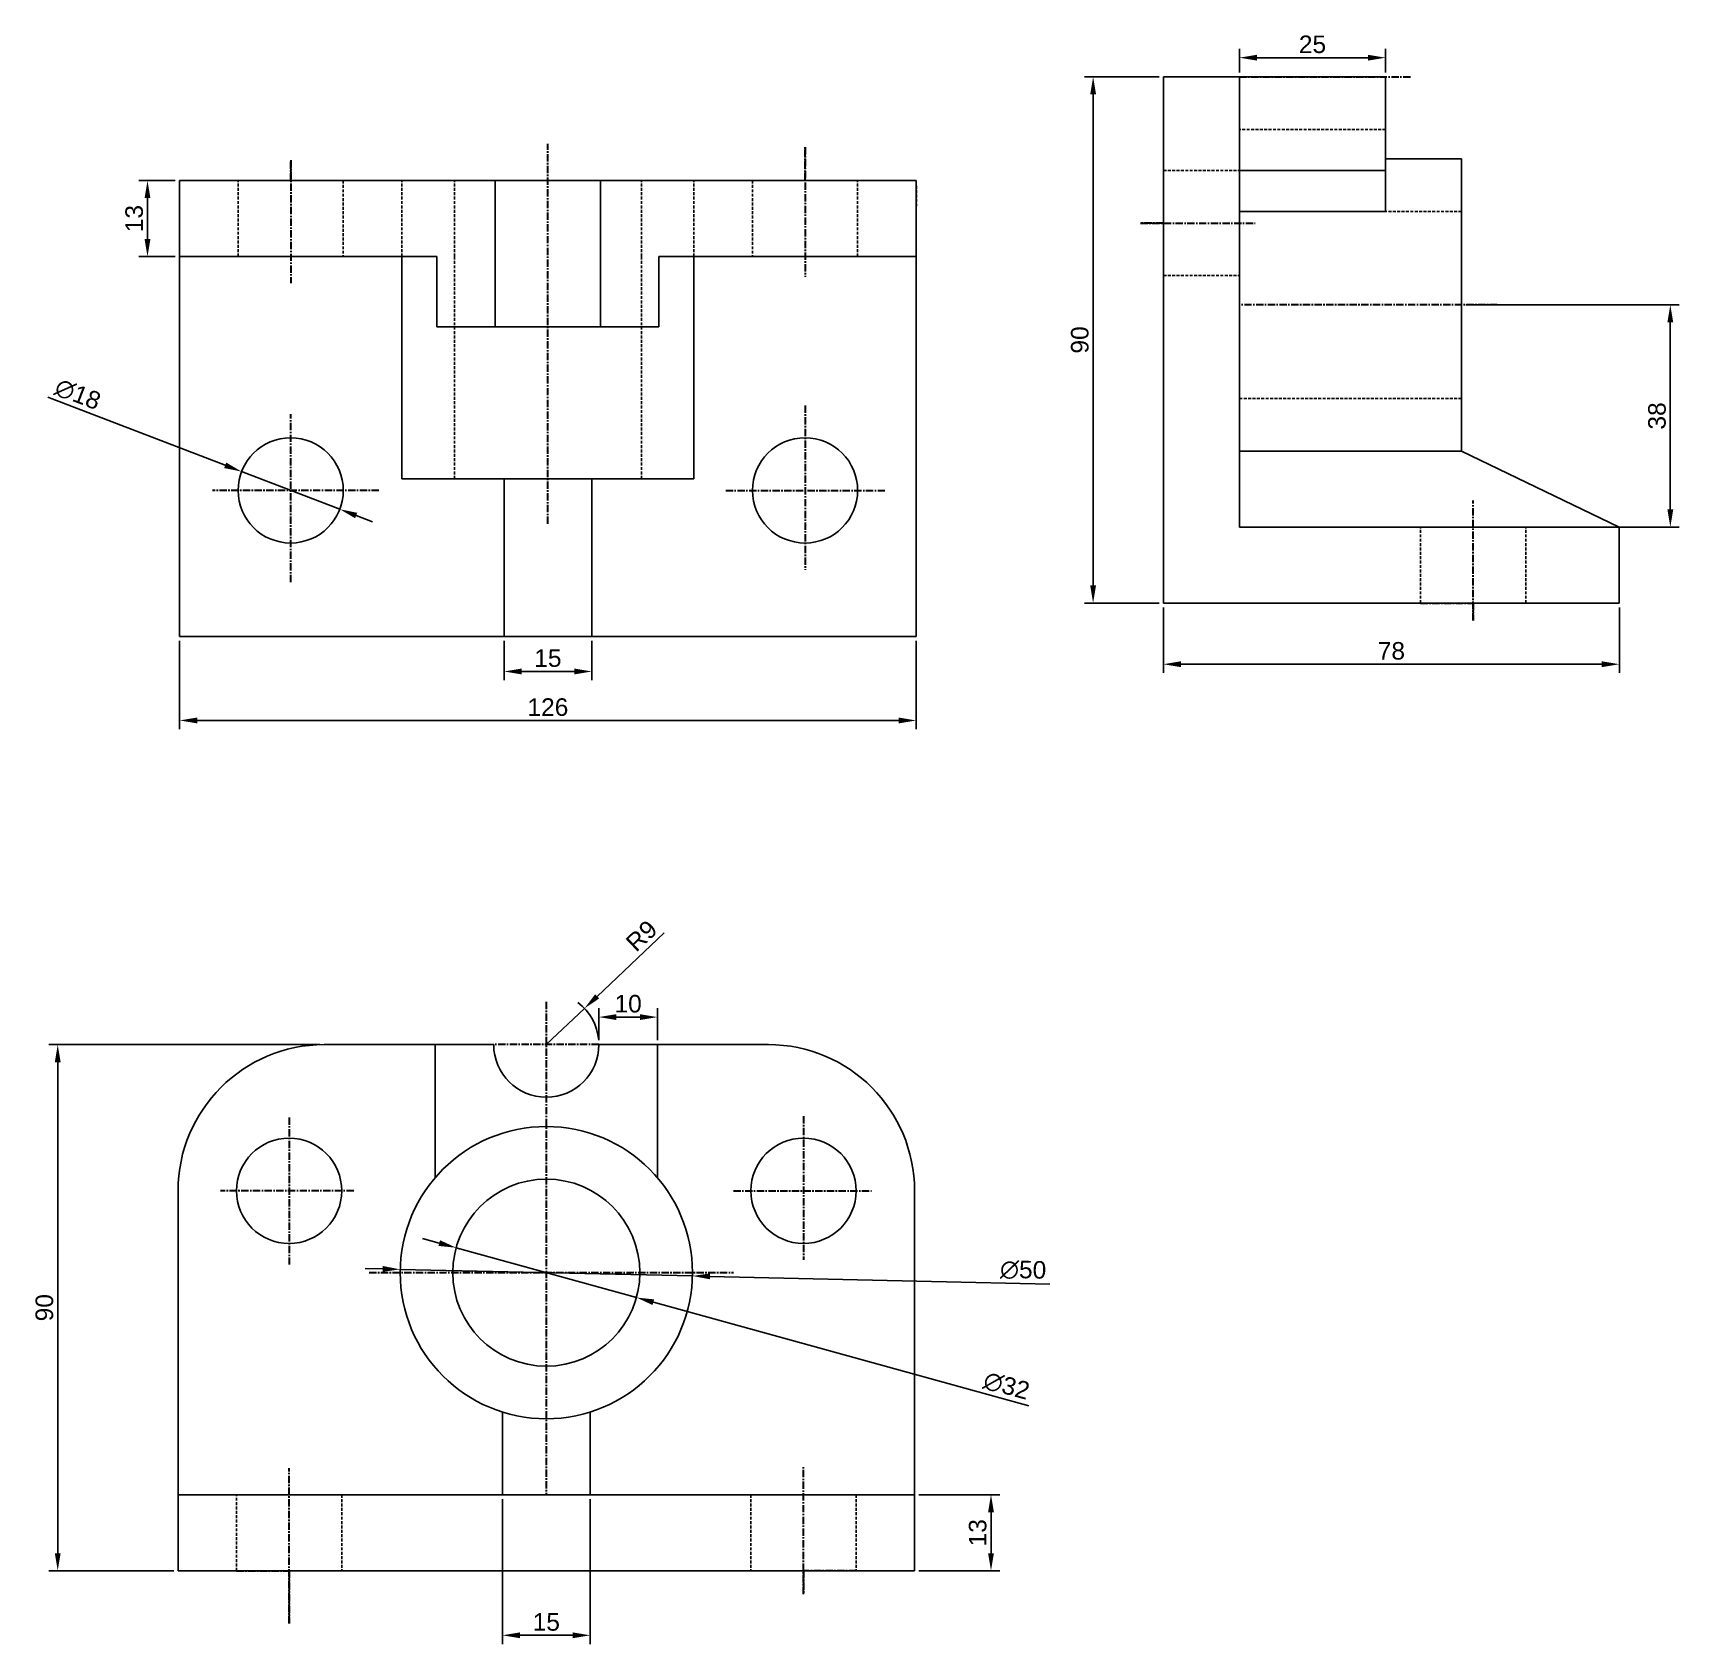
# Model space of a CAD drawing. Header units: millimetres. Extents: x 413216 to 413498, y 312575 to 312851.
import ezdxf

# ---------------------------------------------------------------- set-up
doc = ezdxf.new("R2010")
doc.units = ezdxf.units.MM
doc.linetypes.add('CENTER', pattern=[2, 1.25, -0.25, 0.25, -0.25])
doc.linetypes.add('DASHED', pattern=[0.75, 0.5, -0.25])
doc.layers.add('Centre line', color=2, linetype='CENTER', lineweight=30)
doc.layers.add('dim', color=3, linetype='Continuous')
doc.layers.add('Hidden lines', color=4, linetype='DASHED')
doc.styles.get("Standard").update_dxf_attribs({"font": 'Arial Unicode MS.ttf'})
doc.dimstyles.new('Decimal-3', dxfattribs={"dimscale": 1.2, "dimtxt": 2.5, "dimasz": 2.5, "dimexe": 1.25, "dimexo": 0.625, "dimtad": 1, "dimtxsty": 'Standard', "dimcen": 2.5, "dimadec": 0, "dimazin": 0, "dimtfac": 1, "dimtmove": 0, "dimatfit": 3, "dimfxl": 1, "dimarcsym": 0})

# ---------------------------------------------------------------- blocks, each defined once
blk = doc.blocks.new('*D6')
at = {"layer": 'Defpoints', "color": 0, "transparency": 16777216}
for p in [(413241.16, 312747.72), (413367.16, 312747.72), (413367.16, 312733.37)]:
    blk.add_point(p, dxfattribs=at)
at = {"layer": 'dim', "color": 0, "lineweight": -2, "transparency": 16777216}
for p, q in [((413241.16, 312746.97), (413241.16, 312731.87)), ((413367.16, 312746.97), (413367.16, 312731.87)), ((413244.16, 312733.37), (413364.16, 312733.37))]:
    blk.add_line(p, q, dxfattribs=at)
at = {"layer": 'dim', "color": 0, "transparency": 16777216}
for points in [[(413244.16, 312733.87), (413244.16, 312732.87), (413241.16, 312733.37)], [(413364.16, 312733.87), (413364.16, 312732.87), (413367.16, 312733.37)]]:
    blk.add_solid(points, dxfattribs=at)
at = {"layer": 'dim', "color": 0, "transparency": 16777216, "insert": (413304.16, 312735.64), "char_height": 3, "attachment_point": 5}
blk.add_mtext('126', dxfattribs=at)
blk = doc.blocks.new('*D7')
at = {"layer": 'Defpoints', "color": 0, "transparency": 16777216}
for p in [(413409.47, 312843.46), (413397.44, 312753.46), (413409.47, 312753.46)]:
    blk.add_point(p, dxfattribs=at)
at = {"layer": 'dim', "color": 0, "lineweight": -2, "transparency": 16777216}
for p, q in [((413408.72, 312843.46), (413395.94, 312843.46)), ((413397.44, 312840.46), (413397.44, 312756.46)), ((413408.72, 312753.46), (413395.94, 312753.46))]:
    blk.add_line(p, q, dxfattribs=at)
at = {"layer": 'dim', "color": 0, "transparency": 16777216}
for points in [[(413396.94, 312840.46), (413397.94, 312840.46), (413397.44, 312843.46)], [(413396.94, 312756.46), (413397.94, 312756.46), (413397.44, 312753.46)]]:
    blk.add_solid(points, dxfattribs=at)
at = {"layer": 'dim', "color": 0, "transparency": 16777216, "insert": (413395.17, 312798.46), "char_height": 3, "attachment_point": 5, "rotation": 90}
blk.add_mtext('90', dxfattribs=at)
blk = doc.blocks.new('*D8')
at = {"layer": 'Defpoints', "color": 0, "transparency": 16777216}
for p in [(413251.75, 312775.94), (413268.56, 312769.5)]:
    blk.add_point(p, dxfattribs=at)
at = {"layer": 'dim', "color": 0, "lineweight": -2, "transparency": 16777216}
for p, q in [((413218.62, 312788.65), (413248.95, 312777.02)), ((413268.56, 312769.5), (413251.75, 312775.94)), ((413271.36, 312768.42), (413274.16, 312767.35))]:
    blk.add_line(p, q, dxfattribs=at)
at = {"layer": 'dim', "color": 0, "transparency": 16777216}
for points in [[(413249.13, 312777.49), (413248.77, 312776.55), (413251.75, 312775.94)], [(413271.54, 312768.89), (413271.18, 312767.96), (413268.56, 312769.5)]]:
    blk.add_solid(points, dxfattribs=at)
at = {"layer": 'dim', "color": 0, "transparency": 16777216, "insert": (413223.73, 312789.15), "char_height": 3, "attachment_point": 5, "rotation": 339.0118}
blk.add_mtext('∅18', dxfattribs=at)
blk = doc.blocks.new('*D9')
at = {"layer": 'Defpoints', "color": 0, "transparency": 16777216}
for p in [(413296.66, 312747.72), (413311.66, 312747.72), (413311.66, 312741.75)]:
    blk.add_point(p, dxfattribs=at)
at = {"layer": 'dim', "color": 0, "lineweight": -2, "transparency": 16777216}
for p, q in [((413296.66, 312746.97), (413296.66, 312740.25)), ((413311.66, 312746.97), (413311.66, 312740.25)), ((413299.66, 312741.75), (413308.66, 312741.75))]:
    blk.add_line(p, q, dxfattribs=at)
at = {"layer": 'dim', "color": 0, "transparency": 16777216}
for points in [[(413299.66, 312742.25), (413299.66, 312741.25), (413296.66, 312741.75)], [(413308.66, 312742.25), (413308.66, 312741.25), (413311.66, 312741.75)]]:
    blk.add_solid(points, dxfattribs=at)
at = {"layer": 'dim', "color": 0, "transparency": 16777216, "insert": (413304.16, 312744.02), "char_height": 3, "attachment_point": 5}
blk.add_mtext('15', dxfattribs=at)
blk = doc.blocks.new('*D10')
at = {"layer": 'Defpoints', "color": 0, "transparency": 16777216}
for p in [(413265.89, 312677.92), (413220.3, 312587.92), (413240.89, 312587.92)]:
    blk.add_point(p, dxfattribs=at)
at = {"layer": 'dim', "color": 0, "lineweight": -2, "transparency": 16777216}
for p, q in [((413265.14, 312677.92), (413218.8, 312677.92)), ((413220.3, 312674.92), (413220.3, 312590.92)), ((413240.14, 312587.92), (413218.8, 312587.92))]:
    blk.add_line(p, q, dxfattribs=at)
at = {"layer": 'dim', "color": 0, "transparency": 16777216}
for points in [[(413219.8, 312674.92), (413220.8, 312674.92), (413220.3, 312677.92)], [(413219.8, 312590.92), (413220.8, 312590.92), (413220.3, 312587.92)]]:
    blk.add_solid(points, dxfattribs=at)
at = {"layer": 'dim', "color": 0, "transparency": 16777216, "insert": (413218.03, 312632.92), "char_height": 3, "attachment_point": 5, "rotation": 90}
blk.add_mtext('90', dxfattribs=at)
blk = doc.blocks.new('*D11')
at = {"layer": 'Defpoints', "color": 0, "transparency": 16777216}
for p in [(413310.42, 312684.11), (413303.89, 312677.92)]:
    blk.add_point(p, dxfattribs=at)
at = {"layer": 'dim', "color": 0, "lineweight": -2, "transparency": 16777216}
for p, q in [((413324.06, 312697.06), (413312.59, 312686.18)), ((413303.89, 312677.92), (413310.42, 312684.11))]:
    blk.add_line(p, q, dxfattribs=at)
blk.add_arc((413303.89, 312677.92), 9, 4.7746, 53.0563, dxfattribs=at)
at = {"layer": 'dim', "color": 0, "transparency": 16777216}
blk.add_solid([(413312.25, 312686.54), (413312.94, 312685.82), (413310.42, 312684.11)], dxfattribs=at)
at = {"layer": 'dim', "color": 0, "transparency": 16777216, "insert": (413320.19, 312696.52), "char_height": 3, "attachment_point": 5, "rotation": 43.507}
blk.add_mtext('R9', dxfattribs=at)
blk = doc.blocks.new('*D12')
at = {"layer": 'Defpoints', "color": 0, "transparency": 16777216}
for p in [(413322.89, 312682.63), (413312.89, 312677.92), (413322.89, 312677.92)]:
    blk.add_point(p, dxfattribs=at)
at = {"layer": 'dim', "color": 0, "lineweight": -2, "transparency": 16777216}
for p, q in [((413312.89, 312678.67), (413312.89, 312684.13)), ((413315.89, 312682.63), (413319.89, 312682.63)), ((413322.89, 312678.67), (413322.89, 312684.13))]:
    blk.add_line(p, q, dxfattribs=at)
at = {"layer": 'dim', "color": 0, "transparency": 16777216}
for points in [[(413315.89, 312683.13), (413315.89, 312682.13), (413312.89, 312682.63)], [(413319.89, 312683.13), (413319.89, 312682.13), (413322.89, 312682.63)]]:
    blk.add_solid(points, dxfattribs=at)
at = {"layer": 'dim', "color": 0, "transparency": 16777216, "insert": (413317.89, 312684.9), "char_height": 3, "attachment_point": 5}
blk.add_mtext('10', dxfattribs=at)
blk = doc.blocks.new('*D13')
at = {"layer": 'Defpoints', "color": 0, "transparency": 16777216}
for p in [(413288.47, 312643.18), (413319.31, 312634.66)]:
    blk.add_point(p, dxfattribs=at)
at = {"layer": 'dim', "color": 0, "lineweight": -2, "transparency": 16777216}
for p, q in [((413285.57, 312643.97), (413282.68, 312644.77)), ((413288.47, 312643.18), (413319.31, 312634.66)), ((413386.42, 312616.13), (413322.2, 312633.86))]:
    blk.add_line(p, q, dxfattribs=at)
at = {"layer": 'dim', "color": 0, "transparency": 16777216}
for points in [[(413285.71, 312644.46), (413285.44, 312643.49), (413288.47, 312643.18)], [(413322.34, 312634.34), (413322.07, 312633.38), (413319.31, 312634.66)]]:
    blk.add_solid(points, dxfattribs=at)
at = {"layer": 'dim', "color": 0, "transparency": 16777216, "insert": (413382.62, 312619.55), "char_height": 3, "attachment_point": 5, "rotation": 344.5641}
blk.add_mtext('∅32', dxfattribs=at)
blk = doc.blocks.new('*D14')
at = {"layer": 'Defpoints', "color": 0, "transparency": 16777216}
for p in [(413278.89, 312639.48), (413328.88, 312638.35)]:
    blk.add_point(p, dxfattribs=at)
at = {"layer": 'dim', "color": 0, "lineweight": -2, "transparency": 16777216}
for p, q in [((413275.9, 312639.55), (413272.9, 312639.62)), ((413278.89, 312639.48), (413328.88, 312638.35)), ((413390.01, 312636.96), (413331.88, 312638.28))]:
    blk.add_line(p, q, dxfattribs=at)
at = {"layer": 'dim', "color": 0, "transparency": 16777216}
for points in [[(413275.91, 312640.05), (413275.88, 312639.05), (413278.89, 312639.48)], [(413331.89, 312638.78), (413331.87, 312637.78), (413328.88, 312638.35)]]:
    blk.add_solid(points, dxfattribs=at)
at = {"layer": 'dim', "color": 0, "transparency": 16777216, "insert": (413385.47, 312639.36), "char_height": 3, "attachment_point": 5, "rotation": 358.7004}
blk.add_mtext('∅50', dxfattribs=at)
blk = doc.blocks.new('*D15')
at = {"layer": 'Defpoints', "color": 0, "transparency": 16777216}
for p in [(413296.39, 312600.92), (413311.39, 312600.92), (413311.39, 312576.88)]:
    blk.add_point(p, dxfattribs=at)
at = {"layer": 'dim', "color": 0, "lineweight": -2, "transparency": 16777216}
for p, q in [((413296.39, 312600.17), (413296.39, 312575.38)), ((413311.39, 312600.17), (413311.39, 312575.38)), ((413299.39, 312576.88), (413308.39, 312576.88))]:
    blk.add_line(p, q, dxfattribs=at)
at = {"layer": 'dim', "color": 0, "transparency": 16777216}
for points in [[(413299.39, 312577.38), (413299.39, 312576.38), (413296.39, 312576.88)], [(413308.39, 312577.38), (413308.39, 312576.38), (413311.39, 312576.88)]]:
    blk.add_solid(points, dxfattribs=at)
at = {"layer": 'dim', "color": 0, "transparency": 16777216, "insert": (413303.89, 312579.15), "char_height": 3, "attachment_point": 5}
blk.add_mtext('15', dxfattribs=at)
blk = doc.blocks.new('*D16')
at = {"layer": 'Defpoints', "color": 0, "transparency": 16777216}
for p in [(413366.89, 312600.92), (413366.89, 312587.92), (413379.97, 312587.92)]:
    blk.add_point(p, dxfattribs=at)
at = {"layer": 'dim', "color": 0, "lineweight": -2, "transparency": 16777216}
for p, q in [((413367.64, 312600.92), (413381.47, 312600.92)), ((413379.97, 312597.92), (413379.97, 312590.92)), ((413367.64, 312587.92), (413381.47, 312587.92))]:
    blk.add_line(p, q, dxfattribs=at)
at = {"layer": 'dim', "color": 0, "transparency": 16777216}
for points in [[(413379.47, 312597.92), (413380.47, 312597.92), (413379.97, 312600.92)], [(413379.47, 312590.92), (413380.47, 312590.92), (413379.97, 312587.92)]]:
    blk.add_solid(points, dxfattribs=at)
at = {"layer": 'dim', "color": 0, "transparency": 16777216, "insert": (413377.7, 312594.42), "char_height": 3, "attachment_point": 5, "rotation": 90}
blk.add_mtext('13', dxfattribs=at)
blk = doc.blocks.new('*D17')
at = {"layer": 'Defpoints', "color": 0, "transparency": 16777216}
for p in [(413241.16, 312825.72), (413235.66, 312812.72), (413241.16, 312812.72)]:
    blk.add_point(p, dxfattribs=at)
at = {"layer": 'dim', "color": 0, "lineweight": -2, "transparency": 16777216}
for p, q in [((413240.41, 312825.72), (413234.16, 312825.72)), ((413235.66, 312822.72), (413235.66, 312815.72)), ((413240.41, 312812.72), (413234.16, 312812.72))]:
    blk.add_line(p, q, dxfattribs=at)
at = {"layer": 'dim', "color": 0, "transparency": 16777216}
for points in [[(413235.16, 312822.72), (413236.16, 312822.72), (413235.66, 312825.72)], [(413235.16, 312815.72), (413236.16, 312815.72), (413235.66, 312812.72)]]:
    blk.add_solid(points, dxfattribs=at)
at = {"layer": 'dim', "color": 0, "transparency": 16777216, "insert": (413233.39, 312819.22), "char_height": 3, "attachment_point": 5, "rotation": 90}
blk.add_mtext('13', dxfattribs=at)
blk = doc.blocks.new('*D18')
at = {"layer": 'Defpoints', "color": 0, "transparency": 16777216}
for p in [(413460.47, 312804.46), (413460.47, 312766.46), (413496.19, 312766.46)]:
    blk.add_point(p, dxfattribs=at)
at = {"layer": 'dim', "color": 0, "lineweight": -2, "transparency": 16777216}
for p, q in [((413461.22, 312804.46), (413497.69, 312804.46)), ((413496.19, 312801.46), (413496.19, 312769.46)), ((413461.22, 312766.46), (413497.69, 312766.46))]:
    blk.add_line(p, q, dxfattribs=at)
at = {"layer": 'dim', "color": 0, "transparency": 16777216}
for points in [[(413495.69, 312801.46), (413496.69, 312801.46), (413496.19, 312804.46)], [(413495.69, 312769.46), (413496.69, 312769.46), (413496.19, 312766.46)]]:
    blk.add_solid(points, dxfattribs=at)
at = {"layer": 'dim', "color": 0, "transparency": 16777216, "insert": (413493.92, 312785.46), "char_height": 3, "attachment_point": 5, "rotation": 90}
blk.add_mtext('38', dxfattribs=at)
blk = doc.blocks.new('*D19')
at = {"layer": 'Defpoints', "color": 0, "transparency": 16777216}
for p in [(413447.47, 312846.74), (413422.47, 312843.46), (413447.47, 312843.46)]:
    blk.add_point(p, dxfattribs=at)
at = {"layer": 'dim', "color": 0, "lineweight": -2, "transparency": 16777216}
for p, q in [((413422.47, 312844.21), (413422.47, 312848.24)), ((413447.47, 312844.21), (413447.47, 312848.24)), ((413425.47, 312846.74), (413444.47, 312846.74))]:
    blk.add_line(p, q, dxfattribs=at)
at = {"layer": 'dim', "color": 0, "transparency": 16777216}
for points in [[(413425.47, 312847.24), (413425.47, 312846.24), (413422.47, 312846.74)], [(413444.47, 312847.24), (413444.47, 312846.24), (413447.47, 312846.74)]]:
    blk.add_solid(points, dxfattribs=at)
at = {"layer": 'dim', "color": 0, "transparency": 16777216, "insert": (413434.97, 312849.01), "char_height": 3, "attachment_point": 5}
blk.add_mtext('25', dxfattribs=at)
blk = doc.blocks.new('*D20')
at = {"layer": 'Defpoints', "color": 0, "transparency": 16777216}
for p in [(413409.47, 312753.46), (413487.47, 312753.46), (413487.47, 312742.99)]:
    blk.add_point(p, dxfattribs=at)
at = {"layer": 'dim', "color": 0, "lineweight": -2, "transparency": 16777216}
for p, q in [((413409.47, 312752.71), (413409.47, 312741.49)), ((413487.47, 312752.71), (413487.47, 312741.49)), ((413412.47, 312742.99), (413484.47, 312742.99))]:
    blk.add_line(p, q, dxfattribs=at)
at = {"layer": 'dim', "color": 0, "transparency": 16777216}
for points in [[(413412.47, 312743.49), (413412.47, 312742.49), (413409.47, 312742.99)], [(413484.47, 312743.49), (413484.47, 312742.49), (413487.47, 312742.99)]]:
    blk.add_solid(points, dxfattribs=at)
at = {"layer": 'dim', "color": 0, "transparency": 16777216, "insert": (413448.47, 312745.26), "char_height": 3, "attachment_point": 5}
blk.add_mtext('78', dxfattribs=at)

msp = doc.modelspace()

# ---------------------------------------------------------------- linework, layer by layer
for p, q in [((413422.466, 312843.456), (413409.466, 312843.456)), ((413409.466, 312843.456), (413409.466, 312753.456)), ((413422.466, 312766.456), (413422.466, 312843.456)), ((413422.466, 312843.456), (413447.466, 312843.456)), ((413447.466, 312829.456), (413447.466, 312843.456)), ((413460.466, 312829.456), (413447.466, 312829.456)), ((413447.466, 312829.456), (413447.466, 312820.456)), ((413460.466, 312820.456), (413460.466, 312829.456)), ((413241.155, 312825.721), (413241.155, 312747.721)), ((413367.155, 312825.721), (413241.155, 312825.721)), ((413241.155, 312825.721), (413241.155, 312812.721)), ((413295.155, 312800.721), (413295.155, 312825.721)), ((413313.155, 312800.721), (413313.155, 312825.721)), ((413367.155, 312747.721), (413367.155, 312825.721)), ((413447.466, 312820.456), (413422.466, 312820.456)), ((413460.466, 312804.456), (413460.466, 312820.456)), ((413285.155, 312812.721), (413241.155, 312812.721)), ((413279.155, 312774.721), (413279.155, 312812.721)), ((413285.155, 312800.721), (413285.155, 312812.721)), ((413323.155, 312812.721), (413367.155, 312812.721)), ((413323.155, 312800.721), (413323.155, 312812.721)), ((413329.155, 312774.721), (413329.155, 312812.721)), ((413460.466, 312804.456), (413460.466, 312779.456)), ((413295.155, 312800.721), (413285.155, 312800.721)), ((413304.155, 312800.721), (413295.155, 312800.721)), ((413304.155, 312800.721), (413313.155, 312800.721)), ((413313.155, 312800.721), (413323.155, 312800.721)), ((413460.466, 312779.456), (413422.466, 312779.456)), ((413487.466, 312766.456), (413460.466, 312779.456)), ((413288.155, 312774.721), (413279.155, 312774.721)), ((413304.155, 312774.721), (413288.155, 312774.721)), ((413296.655, 312747.721), (413296.655, 312774.721)), ((413304.155, 312774.721), (413320.155, 312774.721)), ((413311.655, 312747.721), (413311.655, 312774.721)), ((413320.155, 312774.721), (413329.155, 312774.721)), ((413487.466, 312766.456), (413422.466, 312766.456)), ((413487.466, 312753.456), (413487.466, 312766.456)), ((413409.466, 312753.456), (413487.466, 312753.456)), ((413241.155, 312747.721), (413367.155, 312747.721)), ((413265.888, 312677.917), (413294.888, 312677.917)), ((413284.888, 312677.917), (413284.888, 312655.165)), ((413312.888, 312677.917), (413322.888, 312677.917)), ((413312.888, 312677.917), (413322.888, 312677.917)), ((413312.888, 312677.917), (413341.888, 312677.917)), ((413322.888, 312677.917), (413322.888, 312655.165)), ((413240.888, 312587.917), (413240.888, 312652.917)), ((413366.888, 312652.917), (413366.888, 312587.917)), ((413296.388, 312600.917), (413296.388, 312615.068)), ((413311.388, 312600.917), (413311.388, 312615.068)), ((413303.888, 312600.917), (413240.888, 312600.917)), ((413303.888, 312600.917), (413366.888, 312600.917)), ((413366.888, 312587.917), (413240.888, 312587.917))]:
    msp.add_line(p, q)
for centre, radius in [((413260.155, 312772.721), 9), ((413348.155, 312772.721), 9), ((413303.888, 312638.917), 25), ((413259.888, 312652.917), 9), ((413347.888, 312652.917), 9), ((413303.888, 312638.917), 16)]:
    msp.add_circle(centre, radius)
for centre, radius, start, end in [((413265.888, 312652.917), 25, 90, 180), ((413303.888, 312677.917), 9, 180, 0), ((413341.888, 312652.917), 25, 360, 90)]:
    msp.add_arc(centre, radius, start, end)
at = {"layer": 'Centre line'}
for p, q in [((413422.466, 312843.456), (413451.796, 312843.456)), ((413304.155, 312766.987), (413304.155, 312832.014)), ((413348.155, 312825.721), (413348.155, 312831.416)), ((413348.155, 312831.416), (413348.155, 312809.261)), ((413260.155, 312825.721), (413260.155, 312829.218)), ((413260.155, 312829.218), (413260.155, 312808.162)), ((413409.466, 312818.456), (413405.555, 312818.456)), ((413405.555, 312818.456), (413425.152, 312818.456)), ((413466.562, 312804.456), (413422.466, 312804.456)), ((413348.155, 312787.251), (413348.155, 312759.123)), ((413260.155, 312757.006), (413260.155, 312785.739)), ((413275.226, 312772.721), (413246.761, 312772.721)), ((413334.58, 312772.721), (413361.834, 312772.721)), ((413462.466, 312750.456), (413462.466, 312770.987)), ((413453.466, 312753.456), (413462.466, 312753.456)), ((413462.466, 312753.456), (413462.466, 312750.456)), ((413303.888, 312685.247), (413303.888, 312600.917)), ((413312.888, 312677.917), (413294.888, 312677.917)), ((413259.888, 312665.479), (413259.888, 312640.304)), ((413347.888, 312665.673), (413347.888, 312641.098)), ((413270.947, 312652.917), (413248.125, 312652.917)), ((413335.893, 312652.917), (413359.51, 312652.917)), ((413273.59, 312638.917), (413335.911, 312638.917)), ((413259.888, 312578.917), (413259.888, 312605.461)), ((413347.888, 312583.917), (413347.888, 312605.789)), ((413250.888, 312587.917), (413259.888, 312587.917)), ((413259.888, 312587.917), (413259.888, 312578.917)), ((413356.888, 312587.917), (413347.888, 312587.917)), ((413347.888, 312587.917), (413347.888, 312583.917))]:
    msp.add_line(p, q, dxfattribs=at)
at = {"layer": 'dim'}
msp.add_line((413422.466, 312827.456), (413447.466, 312827.456), dxfattribs=at)
at = {"layer": 'Hidden lines'}
for p, q in [((413447.466, 312834.456), (413422.466, 312834.456)), ((413251.155, 312812.721), (413251.155, 312825.721)), ((413269.155, 312825.721), (413269.155, 312812.721)), ((413279.155, 312812.721), (413279.155, 312825.721)), ((413288.155, 312812.721), (413288.155, 312825.721)), ((413320.155, 312812.721), (413320.155, 312825.721)), ((413329.155, 312812.721), (413329.155, 312825.721)), ((413339.155, 312825.721), (413339.155, 312812.721)), ((413357.155, 312812.721), (413357.155, 312825.721)), ((413409.466, 312827.456), (413422.466, 312827.456)), ((413367.217, 312824.816), (413367.217, 312821.042)), ((413460.466, 312820.456), (413422.466, 312820.456)), ((413288.155, 312774.721), (413288.155, 312812.721)), ((413320.155, 312774.721), (413320.155, 312812.721)), ((413409.466, 312809.456), (413422.466, 312809.456)), ((413460.466, 312788.456), (413422.466, 312788.456)), ((413453.466, 312753.456), (413453.466, 312766.456)), ((413471.466, 312753.456), (413471.466, 312766.456)), ((413250.888, 312587.917), (413250.888, 312600.917)), ((413268.888, 312600.917), (413268.888, 312587.917)), ((413338.888, 312600.917), (413338.888, 312587.917)), ((413356.888, 312600.917), (413356.888, 312587.917))]:
    msp.add_line(p, q, dxfattribs=at)

# ---------------------------------------------------------------- dimensions: what is measured, and where the dimension line sits
at = {"layer": 'dim'}
for base, p1, p2, picture, middle in [((413447.466, 312846.738), (413422.466, 312843.456), (413447.466, 312843.456), '*D19', (413434.966, 312849.008)), ((413487.466, 312742.992), (413409.466, 312753.456), (413487.466, 312753.456), '*D20', (413448.466, 312745.263)), ((413367.155, 312733.374), (413241.155, 312747.721), (413367.155, 312747.721), '*D6', (413304.155, 312735.645)), ((413311.655, 312741.754), (413296.655, 312747.721), (413311.655, 312747.721), '*D9', (413304.155, 312744.025)), ((413322.888, 312682.631), (413312.888, 312677.917), (413322.888, 312677.917), '*D12', (413317.888, 312684.901)), ((413311.388, 312576.882), (413296.388, 312600.917), (413311.388, 312600.917), '*D15', (413303.888, 312579.152))]:
    dim = msp.add_linear_dim(base=base, p1=p1, p2=p2, dimstyle='Decimal-3', dxfattribs=at)
    dim.commit()
    dim.dimension.update_dxf_attribs({"geometry": picture, "text_midpoint": middle})
for base, p1, p2, picture, middle in [((413397.439, 312753.456), (413409.466, 312843.456), (413409.466, 312753.456), '*D7', (413395.169, 312798.456)), ((413235.658, 312812.721), (413241.155, 312825.721), (413241.155, 312812.721), '*D17', (413233.388, 312819.221)), ((413496.187, 312766.456), (413460.466, 312804.456), (413460.466, 312766.456), '*D18', (413493.917, 312785.456)), ((413220.297, 312587.917), (413265.888, 312677.917), (413240.888, 312587.917), '*D10', (413218.026, 312632.917)), ((413379.968, 312587.917), (413366.888, 312600.917), (413366.888, 312587.917), '*D16', (413377.698, 312594.417))]:
    dim = msp.add_linear_dim(base=base, p1=p1, p2=p2, angle=90, dimstyle='Decimal-3', dxfattribs=at)
    dim.commit()
    dim.dimension.update_dxf_attribs({"geometry": picture, "text_midpoint": middle})
for p1, p2, picture, middle in [((413268.558, 312769.497), (413251.752, 312775.944), '*D8', (413222.912, 312787.008)), ((413288.466, 312643.175), (413319.311, 312634.658), '*D13', (413382.011, 312617.345)), ((413278.895, 312639.484), (413328.882, 312638.35), '*D14', (413385.415, 312637.067))]:
    dim = msp.add_diameter_dim_2p(p1=p1, p2=p2, dimstyle='Decimal-3', dxfattribs=at)
    dim.commit()
    dim.dimension.update_dxf_attribs({"geometry": picture, "text_midpoint": middle, "dimtype": 163})
dim = msp.add_radius_dim(center=(413303.888, 312677.917), mpoint=(413310.416, 312684.113), dimstyle='Decimal-3', dxfattribs=at)
dim.commit()
dim.dimension.update_dxf_attribs({"geometry": '*D11', "text_midpoint": (413321.751, 312694.872), "dimtype": 164})

doc.saveas('drawing.dxf')
